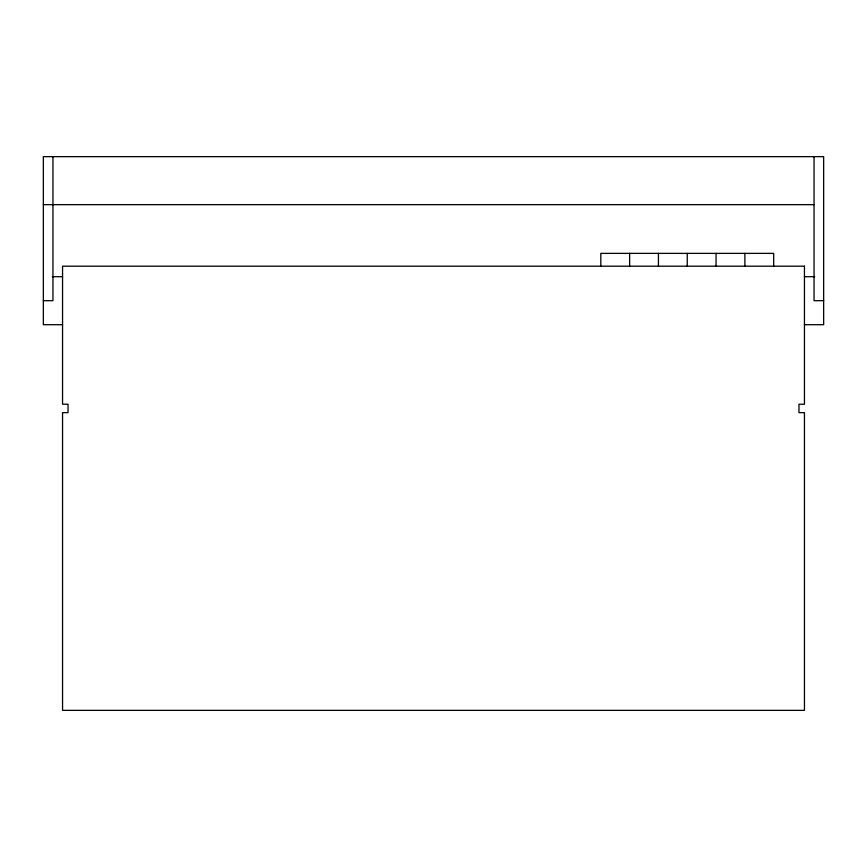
<?xml version="1.0" encoding="UTF-8"?>
<svg xmlns="http://www.w3.org/2000/svg" width="867" height="867" viewBox="0 0 867 867"><rect width="100%" height="100%" fill="white"/><g stroke="black" fill="none" stroke-linecap="round" stroke-linejoin="round"><path stroke-width="1.3" d="M43.35 204.666L814.048 204.666M52.313 276.692L62.554 276.692M804.446 276.692L814.687 276.692M43.35 300.697L52.952 300.697L52.952 156.645M823.65 300.697L814.048 300.697L814.048 156.645M62.554 324.702L43.35 324.702L43.35 156.645L823.65 156.645L823.65 324.702L804.446 324.702M773.678 266.191L773.678 253.381L600.809 253.381L600.809 266.191M744.872 253.381L744.872 266.191M716.055 253.381L716.055 266.191M687.249 253.381L687.249 266.191M658.432 253.381L658.432 266.191M629.626 253.381L629.626 266.191M804.446 266.191L62.554 266.191L62.554 404.228L68.038 404.228L68.038 412.638L62.554 412.638L62.554 710.355L804.446 710.355L804.446 412.638L798.962 412.638L798.962 404.228L804.446 404.228L804.446 266.191"/></g></svg>
